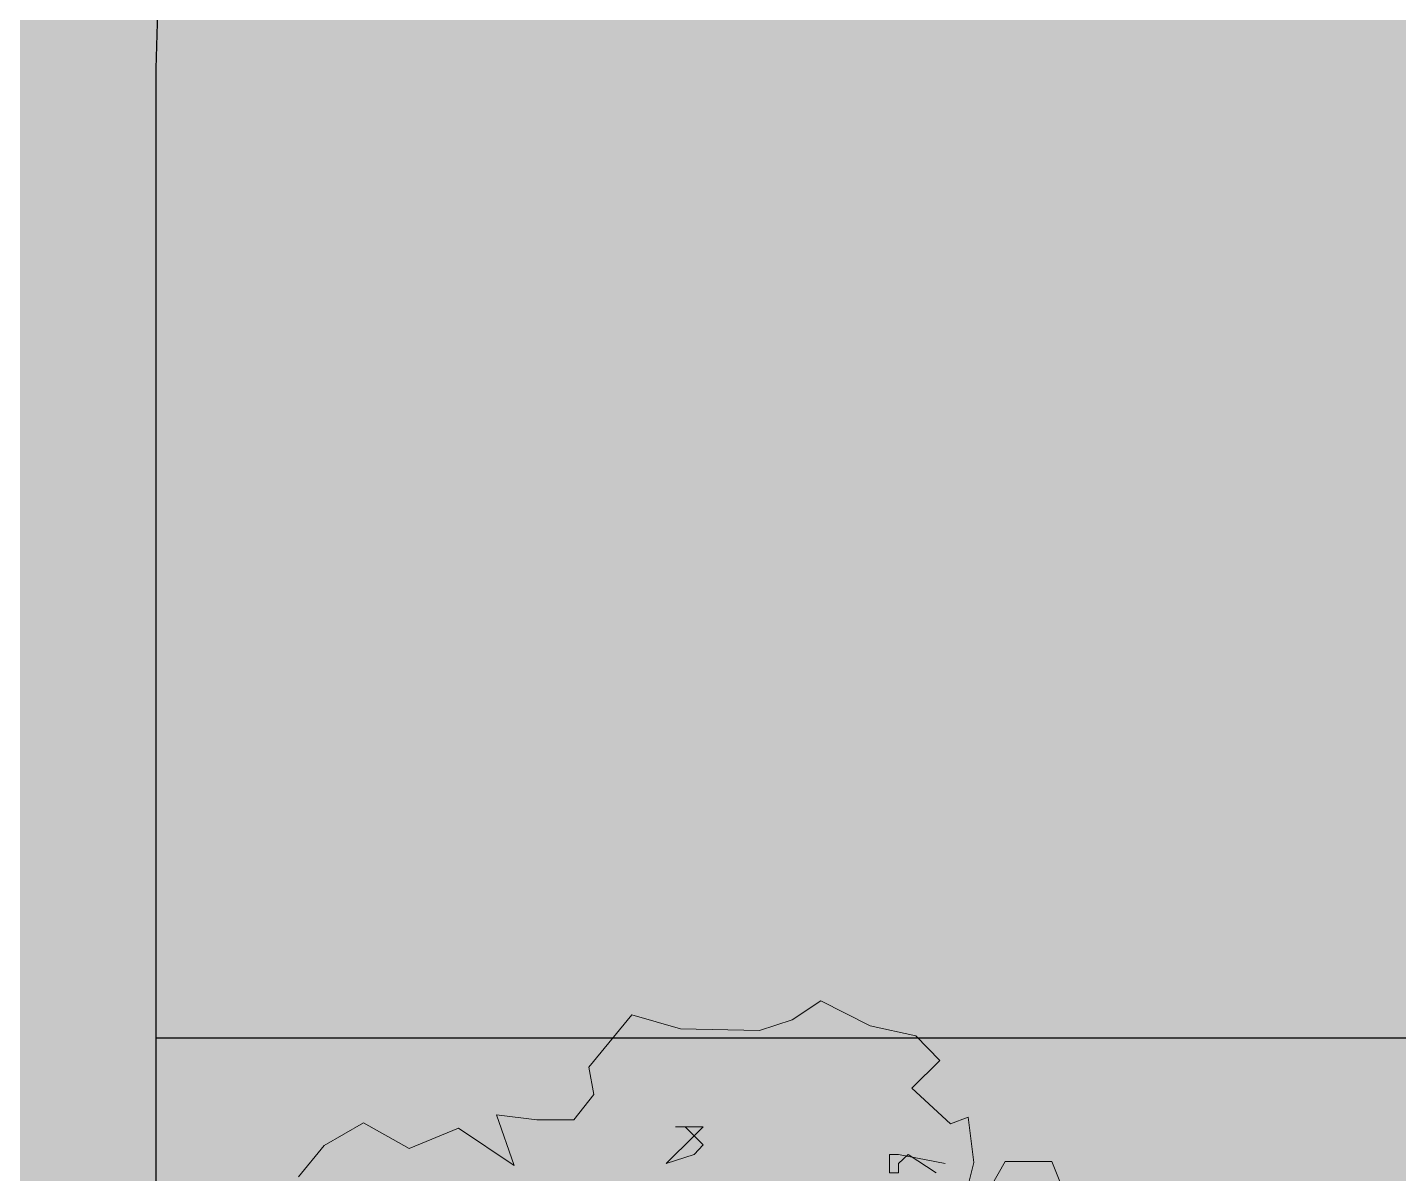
# Model space of a CAD drawing. Header units: millimetres. Extents: x 3866 to 35600, y -8896 to 9491.
# Drawn here: x 33080.551 to 33082.801, y -6653.398 to -6651.518 of the extents above; entities that cross this region are included whole.
import ezdxf

# ---------------------------------------------------------------- set-up
doc = ezdxf.new("R2010")
doc.units = ezdxf.units.MM
doc.linetypes.add('ACAD_ISO02W100', pattern=[15, 12, -3])
for name, color, linetype in [('благоустрый', 7, 'Continuous'), ('ВДМ', 7, 'Continuous'), ('КУЩІ', 108, 'Continuous')]:
    doc.layers.add(name, color=color, linetype=linetype)
doc.layers.add('Интерьер - Мебель_Ном_пера__4', color=7, linetype='Continuous', lineweight=20, true_color=0x029e21)

# ---------------------------------------------------------------- blocks, each defined once
blk = doc.blocks.new('Дерево лиственное 02 11_24')
at = {"layer": 'Интерьер - Мебель_Ном_пера__4', "linetype": 'Continuous'}
for p, q in [((792, 7677), (1152, 7917)), ((1152, 7917), (1771, 7603)), ((-1757, 7082), (-1218, 7742)), ((-1218, 7742), (-606, 7566)), ((385, 7545), (792, 7677)), ((1771, 7603), (2344, 7476)), ((-606, 7566), (385, 7545)), ((2344, 7476), (2648, 7169)), ((-1697, 6741), (-1757, 7082)), ((2648, 7169), (2296, 6819)), ((-1946, 6421), (-1697, 6741)), ((2296, 6819), (2782, 6373)), ((-5080, 6100), (-4587, 6385)), ((-4587, 6385), (-4012, 6065)), ((-2694, 5851), (-2918, 6485)), ((-2918, 6485), (-2409, 6421)), ((-2409, 6421), (-1946, 6421)), ((2782, 6373), (3004, 6456)), ((3004, 6456), (3075, 5887)), ((-4012, 6065), (-3393, 6317)), ((-3393, 6317), (-2694, 5851)), ((-436, 6223), (-786, 5873)), ((-322, 6337), (-672, 6337)), ((-672, 6337), (-550, 6337)), ((-550, 6337), (-436, 6223)), ((-436, 6223), (-322, 6337)), ((-322, 6109), (-436, 6223)), ((-5401, 5709), (-5080, 6100)), ((-436, 5987), (-322, 6109)), ((-786, 5873), (-436, 5987)), ((2128, 5987), (2014, 5987)), ((2014, 5987), (2014, 5759)), ((2714, 5873), (2128, 5987)), ((2128, 5873), (2250, 5987)), ((2128, 5759), (2128, 5873)), ((2250, 5987), (2600, 5759)), ((2968, 5032), (3467, 5899)), ((3075, 5887), (3004, 5602)), ((3467, 5899), (4052, 5899)), ((4052, 5899), (4398, 5034)), ((2014, 5759), (2128, 5759))]:
    blk.add_line(p, q, dxfattribs=at)

msp = doc.modelspace()

# ---------------------------------------------------------------- hatches: boundary and pattern name
at = {"layer": 'ВДМ', "transparency": 33554585}
h = msp.add_hatch(color=9, dxfattribs=at)
h.dxf.hatch_style = 1
h.paths.add_polyline_path([(33080.7621, -6658.1363), (33086.5068, -6658.1416), (33086.503, -6661.6807), (33086.503, -6662.9975), (33083.7621, -6662.9975, -0.414214), (33080.7621, -6659.9975)], flags=16)
edge = h.paths.add_edge_path()
edge.add_line((33082.4389, -6648.3459), (33087.6464, -6648.3446))
edge.add_line((33087.6464, -6648.3446), (33087.6464, -6647.6225))
edge.add_line((33087.6464, -6647.6225), (33082.7621, -6647.6225))
edge.add_arc((33082.7621, -6650.6225), 3, 90, 180)
edge.add_line((33079.7621, -6650.6225), (33079.7621, -6660.9975))
edge.add_arc((33082.7621, -6660.9975), 3, 180, 270)
edge.add_line((33082.7621, -6663.9975), (33087.0049, -6663.9975))
edge.add_line((33087.0049, -6663.9975), (33087.0049, -6662.9975))
edge.add_line((33087.0049, -6662.9975), (33087.0049, -6655.2016))
edge.add_line((33087.0049, -6655.2016), (33086.5094, -6655.2016))
edge.add_line((33086.5094, -6655.2016), (33086.5068, -6657.6416))
edge.add_line((33086.5068, -6657.6416), (33080.7621, -6657.6363))
edge.add_line((33080.7621, -6657.6363), (33080.7621, -6651.6225))
edge.add_arc((33083.7621, -6651.6225), 3, 116.1696, 180, ccw=False)
edge.add_line((33082.439, -6648.93), (33082.4389, -6648.3459))
at = {"layer": 'ВДМ', "true_color": 0x139b48, "transparency": 33554585}
h = msp.add_hatch(color=114, dxfattribs=at)
h.dxf.hatch_style = 1
h.paths.add_polyline_path([(33122.3871, -6661.1225), (33110.2621, -6661.1225), (33099.8871, -6661.1225), (33099.8871, -6662.9975), (33122.3871, -6662.9975)], flags=17)
h.paths.add_polyline_path([(33081.6268, -6658.1371), (33080.7621, -6658.1363), (33080.7621, -6659.9975, 0.414214), (33083.7621, -6662.9975), (33086.503, -6662.9975), (33086.503, -6661.6807, -0.500594)])
edge = h.paths.add_edge_path()
edge.add_line((33145.7266, -6648.9145), (33082.439, -6648.93))
edge.add_arc((33083.7621, -6651.6225), 3, 116.1696, 151.1672)
edge.add_line((33081.134, -6650.1757), (33132.7621, -6650.1757))
edge.add_line((33132.7621, -6650.1757), (33132.7621, -6653.1757))
edge.add_line((33132.7621, -6653.1757), (33080.7621, -6653.1757))
edge.add_line((33080.7621, -6653.1757), (33080.7621, -6657.6363))
edge.add_line((33080.7621, -6657.6363), (33081.6268, -6657.6371))
edge.add_line((33081.6268, -6657.6371), (33081.6294, -6655.1963))
edge.add_line((33081.6294, -6655.1963), (33086.5094, -6655.2016))
edge.add_line((33086.5094, -6655.2016), (33087.0049, -6655.2016))
edge.add_line((33087.0049, -6655.2016), (33087.0049, -6662.9975))
edge.add_line((33087.0049, -6662.9975), (33098.1371, -6662.9975))
edge.add_line((33098.1371, -6662.9975), (33098.1371, -6661.1225))
edge.add_line((33098.1371, -6661.1225), (33087.7621, -6661.1225))
edge.add_line((33087.7621, -6661.1225), (33087.7621, -6653.6225))
edge.add_line((33087.7621, -6653.6225), (33110.2621, -6653.6225))
edge.add_line((33110.2621, -6653.6225), (33132.7621, -6653.6225))
edge.add_line((33132.7621, -6653.6225), (33132.7621, -6661.1225))
edge.add_line((33132.7621, -6661.1225), (33124.1371, -6661.1225))
edge.add_line((33124.1371, -6661.1225), (33124.1371, -6662.9975))
edge.add_line((33124.1371, -6662.9975), (33137.8474, -6662.9975))
edge.add_line((33137.8474, -6662.9975), (33137.8474, -6656.7684))
edge.add_line((33137.8474, -6656.7684), (33145.7266, -6656.7684))
edge.add_line((33145.7266, -6656.7684), (33145.7266, -6654.0411))
edge.add_line((33145.7266, -6654.0411), (33140.8466, -6654.0411))
edge.add_line((33140.8466, -6654.0411), (33140.8466, -6649.1611))
edge.add_line((33140.8466, -6649.1611), (33145.7266, -6649.1611))
edge.add_line((33145.7266, -6649.1611), (33145.7266, -6648.9145))
h = msp.add_hatch(color=114, dxfattribs=at)
h.dxf.hatch_style = 1
h.paths.add_polyline_path([(33132.7621, -6650.1757), (33081.134, -6650.1757, 0.126475), (33080.7621, -6651.6225), (33080.7621, -6653.1757), (33132.7621, -6653.1757)])

# ---------------------------------------------------------------- linework, layer by layer
at = {"layer": 'благоустрый'}
msp.add_lwpolyline([(33145.7266, -6648.6225), (33083.7621, -6648.6225, 0.414214), (33080.7621, -6651.6225), (33080.7621, -6657.6363)], format="xyb", dxfattribs=at)
msp.add_lwpolyline([(33080.7621, -6651.6225), (33080.7621, -6657.6363)], dxfattribs=at)
at = {"layer": 'благоустрый', "linetype": 'ACAD_ISO02W100', "ltscale": 0.3}
msp.add_lwpolyline([(33080.7621, -6653.1757), (33132.7621, -6653.1757)], dxfattribs=at)

# ---------------------------------------------------------------- block references
at = {"layer": 'КУЩІ', "linetype": 'Continuous', "xscale": 0.0001307448670890075, "yscale": 0.0001307448670890075, "zscale": 0.0001307448670890075}
msp.add_blockref('Дерево лиственное 02 11_24', (33081.7024, -6654.15), dxfattribs=at)

doc.saveas('drawing.dxf')
